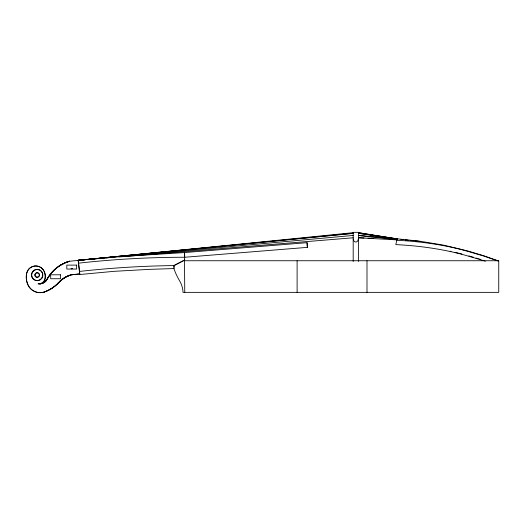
<?xml version="1.0" encoding="UTF-8"?>
<svg xmlns="http://www.w3.org/2000/svg" width="525" height="525" viewBox="0 0 525 525"><rect width="100%" height="100%" fill="white"/><g stroke="black" fill="none" stroke-linecap="round" stroke-linejoin="round"><path stroke-width="0.79" d="M420.709 241.297L397.025 238.796L395.85 244.617C417.277 245.634 438.605 248.502 459.447 253.641A232.148 16.564 15.6 0 1 466.528 255.609L468.884 256.279A233.12 10.461 16.3 0 1 483 260.433L485.323 261.214M358.391 239.052C357.735 243.088 353.837 243.088 353.187 239.052M71.085 274.864A27.641 27.628 -89.5 0 0 59.542 281.708L58.616 282.594A35.221 35.195 -89.5 0 1 44.454 291.92L44.566 291.92A35.221 35.195 -89.6 0 0 58.741 282.594A27.635 27.622 89.7 0 1 63.387 278.572A27.648 27.628 89.5 0 1 71.138 274.864L79.761 273.906L78.192 260.295L91.297 259.225M184.761 260.741L498.75 260.741L498.75 292.359L183.028 292.359A24.301 24.301 0 0 0 179.55 280.724A61.576 61.576 0 0 1 173.959 268.688L173.959 265.584L184.761 260.006L173.959 265.584A952.192 951.202 85.7 0 0 79.465 271.438M69.497 261.26L353.187 232.68M69.838 275.244A27.641 27.628 -89.4 0 1 71.013 274.864L79.761 273.906M78.12 260.295L353.187 233.205M78.205 260.295L353.187 233.448M174.051 268.551L149.474 269.351L114.233 271.32L79.807 274.522L78.218 260.295L113.17 257.047L184.59 252.571L184.741 257.257A959.516 959.024 87.9 0 0 78.54 263.169M78.218 260.295L353.187 235.443M92.892 259.094L97.007 258.759M99.415 258.562L102.716 258.293M105.945 258.024L108.432 257.827M112.475 257.493L114.142 257.355M118.998 256.955L353.187 237.786M184.741 257.257L307.361 247.367L307.046 242.675L184.426 252.571L184.761 292.359M307.046 242.675L307.361 247.367M62.665 263.97L62.777 263.97A37.15 37.131 89.3 0 1 64.995 262.913A37.137 37.111 89.8 0 0 47.184 279.208A9.03 9.03 -89.9 0 1 39.92 283.894M58.439 266.503L58.511 266.503A37.144 37.131 -89.1 0 1 69.569 261.26M44.408 291.933A35.214 35.201 89.5 0 0 58.616 282.594A27.635 27.622 89.8 0 1 63.276 278.572L63.387 278.572M59.542 281.708L59.469 281.708A27.641 27.628 -89.4 0 1 68.683 275.671M44.146 282.489L44.028 282.489A9.03 9.03 -89.9 0 0 47.079 279.208A37.131 37.111 89.5 0 1 69.615 261.227A37.137 37.111 89.8 0 0 65.743 262.598M40.733 283.789L40.661 283.789A9.037 9.03 0 0 0 47.066 279.208M364.015 237.969L358.391 237.786L396.808 239.873M368.038 238.101L373.662 238.284M392.155 238.882L396.979 239.039L358.391 232.68L397.012 238.868M396.729 240.273C418.156 241.29 439.484 244.151 460.327 249.296A232.148 16.564 15.6 0 1 467.408 251.258L469.763 251.934A233.12 10.461 16.3 0 1 483.873 256.082L488.519 257.696A10.001 0.735 19.5 0 0 494.452 259.678L498.277 260.932L483.932 255.8A233.454 3.577 16.6 0 1 467.48 250.884L444.157 245.28A40.976 40.537 -78.6 0 0 443.093 245.063L437.082 244.046A153.385 2.533 9.6 0 0 433.217 243.41M396.998 238.947L358.391 235.443L396.861 239.623M420.079 241.375L423.275 241.769A153.385 2.533 9.6 0 1 432.449 243.278M400.916 239.439L403.082 239.689M359.198 233.33L397.025 238.796M358.391 233.303L396.933 239.269M450.161 251.232L451.021 251.436M454.821 252.335L461.869 254.008M174.018 265.643L174.037 267.356M366.995 260.741L366.995 292.359M358.391 261.489L358.391 232.332L353.187 232.332L353.187 261.489M297.104 260.741L297.104 292.359M26.565 280.199A18.473 18.46 -90 0 0 28.042 284.963A13.355 13.348 -89.7 0 0 44.566 291.92L42.932 292.366A13.355 13.348 89.6 0 1 27.976 284.963A18.473 18.467 90 0 1 26.67 273.243A9.26 9.26 0 0 1 44.113 271.294A12.082 12.068 -90 0 1 45.025 278.965A6.267 6.267 -89.9 0 1 39.637 283.854M26.427 279.208A18.473 18.46 -90 0 1 26.414 275.218M26.545 274.227A18.473 18.46 -90 0 1 26.729 273.243A9.26 9.26 89.8 0 1 44.166 271.3A12.082 12.075 90 0 1 44.966 278.965A6.267 6.267 0 0 1 38.03 283.841A9.037 9.03 0 0 0 47.138 279.208A37.124 37.111 -89.6 0 1 69.267 261.345M405.254 239.938A154.612 6.937 6.5 0 1 408.201 240.214M410.432 240.43A154.612 6.937 6.5 0 1 413.424 240.719M414.927 240.863A154.612 6.937 6.5 0 1 418.707 241.238M480.71 259.448A233.454 3.577 16.6 0 1 479.141 258.976M478.36 258.746A233.454 3.577 16.6 0 1 476.011 258.044M473.662 257.342A233.454 3.577 16.6 0 1 468.956 255.938M65.756 262.598A37.15 37.131 89.3 0 1 69.622 261.26M63.276 278.572A27.648 27.628 89.5 0 1 71.026 274.864M72.581 268.57A1.542 1.542 0 0 1 71.039 268.57M76.617 265.112L66.813 265.112L66.813 269.056L76.617 269.056L76.617 265.112M60.493 274.792L50.689 274.792L50.689 278.742L60.493 278.742L60.493 274.792M35.733 276.616A2.146 2.146 0 0 0 39.263 275.441A2.146 2.146 0 0 0 36.481 272.98A2.146 2.146 0 0 0 35.733 276.616M35.628 276.741A2.317 2.31 0 0 0 39.434 275.474A2.317 2.31 0 0 0 36.435 272.816A2.317 2.31 0 0 0 35.628 276.741M33.029 271.34A5.532 5.532 89.7 0 0 36.054 280.435A5.532 5.532 89.7 0 0 42.413 273.262A5.532 5.532 89.7 0 0 33.029 271.34M33.397 279.28A5.709 5.709 0 0 0 42.781 276.157A5.709 5.709 0 0 0 35.385 269.594A5.709 5.709 0 0 0 33.397 279.28"/></g></svg>
